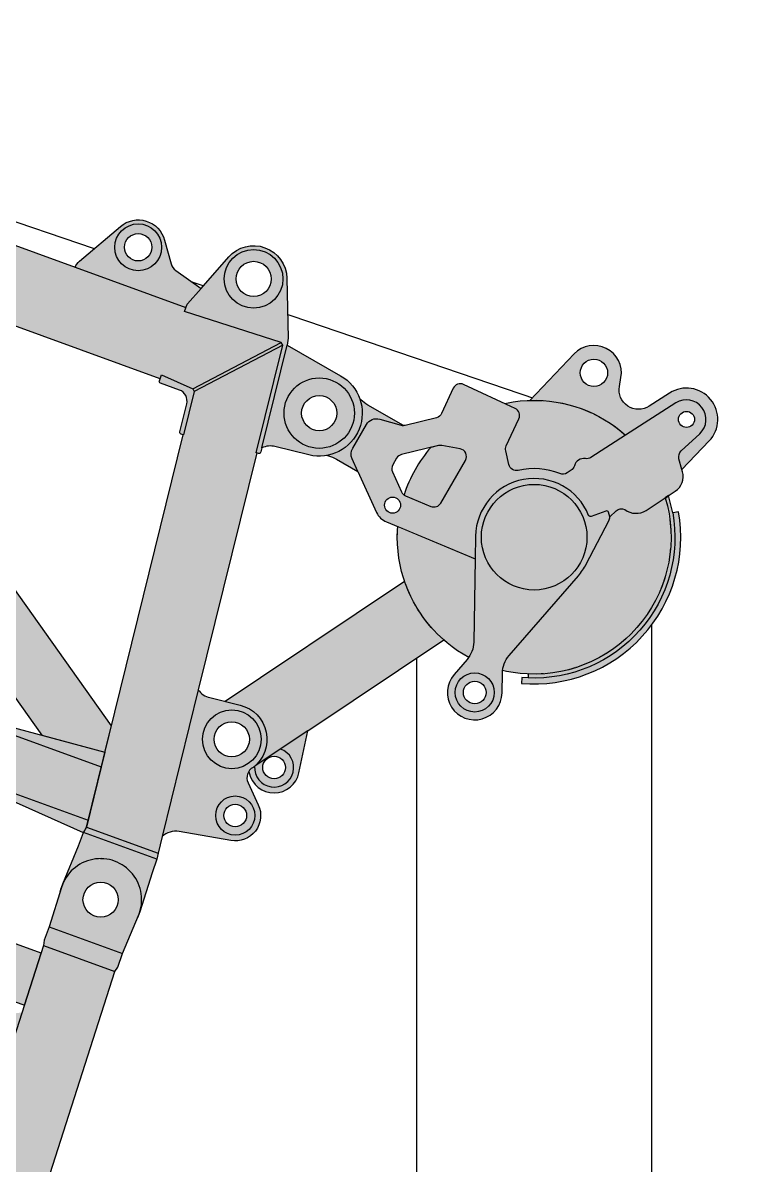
# Model space of a CAD drawing. Header units: millimetres. Extents: x -10000 to 17313, y -20500 to 26852.
# Drawn here: x 10048 to 11885, y 23703 to 26623 of the extents above; entities that cross this region are included whole.
import ezdxf
from ezdxf.enums import TextEntityAlignment as Align

# ---------------------------------------------------------------- set-up
doc = ezdxf.new("R2010")
doc.units = ezdxf.units.MM
doc.set_wipeout_variables(frame=1)
doc.layers.get('0').update_dxf_attribs({"color": 171})
doc.layers.add('Техника. Кран LR 1700', color=250, linetype='Continuous')
doc.layers.add('Техника. Кран LR 1700 Штриховка', color=7, linetype='Continuous', true_color=0xffd147)
doc.styles.add('arial', font='arial.ttf')

# ---------------------------------------------------------------- blocks, each defined once
blk = doc.blocks.new('LR 1700-1-20230825.180919')
at = {"color": 0, "linetype": 'ByBlock', "lineweight": -2, "transparency": 16777216}
blk.add_wipeout([(1092.5797691424507, -478.31247127974007), (1070.6337041480128, -409.66458834623404), (1035.0923471229362, -346.96711199504034), (987.4626984906643, -292.87849793294095), (929.7643181854628, -249.69217474898846), (864.4436936470375, -219.23929951687774), (794.2705055257229, -202.81111431938803), (722.2201895691911, -201.10419588068726), (651.347774221604, -214.19091979431596), (584.6583433874368, -241.51639170254248), (524.9796169096708, -281.92197554914014), (474.8420515181685, -333.6944212766241), (436.3715461261902, -394.6385088887805), (411.199300912021, -462.1701286744053), (400.39265227955815, -533.4258508679733), (404.4098163867729, -605.3843388490873), (423.0804601761422, -674.9944578008816), (455.61292372098677, -739.3046468512631), (500.62778765070874, -795.5880691475401), (556.2163623518118, -841.4582333361755), (620.0216189254246, -874.9701839443965), (689.3381303219701, -894.7029700579942), (761.2267850170201, -899.819895514582), (832.6394092171607, -890.1039959246357), (900.5480134499335, -865.9672382478254), (962.0731833119427, -828.4330528504663), (1014.6061704380361, -779.0929387078929), (1055.9195068734045, -720.038981748427), (1084.2614526533075, -653.775147650169), (1098.430271888443, -583.1111103930572), (1099.9999999995935, -550.0000000000074)], dxfattribs=at)
at = {"layer": 'Техника. Кран LR 1700 Штриховка', "true_color": 0xadadad, "transparency": 16777216}
h = blk.add_hatch(color=253, dxfattribs=at)
h.dxf.hatch_style = 1
edge = h.paths.add_edge_path()
edge.add_arc((750.0000000001019, -550.0000000000073), 349.9999999994917, 0, 360)
at = {"color": 0, "linetype": 'ByBlock', "lineweight": -2, "transparency": 16777216}
blk.add_circle((750.0000000001019, -550.0000000000073), 349.9999999994917, dxfattribs=at)
blk.add_wipeout([(-65.38843069552237, -71.40243881688377), (-65.38843069552237, -71.40243881688377), (-86.81676591793646, -93.6327795609094), (-95.56970713022983, -123.24270391295363), (-89.67217313977264, -153.55080007274307), (-70.45492902140492, -177.71811536622772), (-42.25430201779736, -190.291350296151), (-21.410421085842273, -190.67768948473542), (86.674123861776, -175.16747559145017), (424.0263516982959, -422.55910933821), (424.0263516982959, -422.55910933821), (443.3030785302461, -381.367267825393), (467.75825145108604, -343.0227177304645), (496.9789553459283, -308.1728903498214), (530.4718111515831, -277.40621008443867), (530.4718111515831, -277.4062100844386), (53.22272972676001, 72.57644962696929), (53.22272972676001, 72.57644962696929), (20.117581603197067, 87.72276164395089), (-16.27930357485144, 88.51544653390567), (-50.01248951422028, 74.8248013197906), (-75.56238741370711, 48.8909563035844), (-88.7483980683825, 14.957333994529563), (-87.41296194998532, -21.423680427452837), (-71.77458964500684, -54.2992475198954), (-59.39936858323196, -67.61445860063407)], dxfattribs=at)
blk.add_lwpolyline([(86.67412386177602, -175.1674755914501), (-53.22272972611972, -72.57644962697668), (-59.39936858327565, -67.61445860066306)], dxfattribs=at)
for centre, radius in [((0, 0), 45.00000000005242), ((-30.64338984248025, -126.3367826840185), 28.99999999993426)]:
    blk.add_circle(centre, radius, dxfattribs=at)
blk.add_arc((-30.64338984248025, -126.3367826840185), 49.99999999997337, 106.8762646164237, 0.6160599089273059, dxfattribs=at)
blk.add_wipeout([(395.8466646414528, -592.5193037188071), (395.8466646414528, -592.5193037188071), (407.6838158519688, -589.5585822357831), (419.8552580277692, -588.6983405012649), (431.99116805738936, -589.9647165250524), (443.7228024556463, -593.3192321124804), (696.3493682009213, -690.0771562658264), (696.3493682009213, -690.0771562658264), (704.6536466847579, -692.9814961488918), (713.1139090285718, -695.3940036343353), (721.7010533469787, -697.3063801004976), (730.3855413018537, -698.7120472926543), (730.3855413018539, -698.7120472926543), (854.7589346761308, -715.1163456124413), (854.7589346761308, -715.1163456124413), (857.3295696209088, -715.2880228520647), (859.9009450972023, -715.1278190636126), (862.4303914620155, -714.6383926836005), (864.8759348479146, -713.8278652987427), (884.6968728133726, -724.0544244407137), (884.6968728133726, -724.0544244407137), (889.512374355112, -727.5314009693564), (893.0943827531787, -732.2692946696633), (895.1269790079275, -737.8502420215389), (895.4308961539793, -743.78202550103), (895.4308961539793, -743.78202550103), (893.4841756361037, -758.0722282710091), (895.8489248743579, -772.2992299587158), (902.313762570573, -785.1913007599267), (912.3008068239651, -795.5960382896591), (912.3008068239653, -795.5960382896591), (984.1394999582045, -848.8802026235423), (984.1394999582045, -848.8802026235423), (996.5947480542147, -855.3867498609743), (1010.449615815988, -857.7343020733605), (1024.3530424811352, -855.6939371420383), (1036.949232054125, -849.4646217440676), (1041.7720806349755, -846.050236871837), (1134.30214748819, -886.4047679071517), (1134.30214748819, -886.4047679071517), (1167.9518040628336, -893.0577531324561), (1201.2946543887224, -885.0069188809673), (1228.2010238833561, -863.7323124071025), (1243.7245061181711, -833.1450094971539), (1245.0112990469527, -798.8681110966567), (1231.8248415529579, -767.2030050845392), (1214.5928039058056, -749.30876177772), (1165.3275476757337, -711.9850394256717), (1165.3275476757337, -711.9850394256717), (1148.9997268149825, -690.4545060848743), (1146.2591929490288, -663.5723358947737), (1157.9063591148404, -639.1898602143602), (1180.5394999191794, -624.4283380255433), (1186.8782635809914, -622.8837133061533), (1209.313752872149, -618.9462558198063), (1209.313752872149, -618.9462558198063), (1238.7818681879846, -606.321210087897), (1259.531151984106, -581.882944561305), (1267.2094987272158, -550.7573186030572), (1260.206396185876, -519.4728471388362), (1239.9907259667903, -494.59136250480867), (1225.2578829600463, -485.86328710563953), (1075.031781508995, -420.1757302772892), (1075.031781508995, -420.1757302772892), (1093.7366650856839, -484.08258897874475), (1099.999798713735, -550.375366985572), (1093.5944846026298, -616.6545583644908), (1074.752566848758, -680.5211489581777), (991.1332926264297, -616.8402832936771), (991.1332926264297, -616.8402832936771), (988.4253475326432, -614.3532216881226), (986.2184401998323, -611.4124731294779), (984.5871555002691, -608.1174234652458), (983.5866245031868, -604.5794325403475), (983.5866245031868, -604.5794325403475), (980.2968548823662, -596.038131803852), (974.1532893489148, -589.2533690986778), (965.9794252124045, -585.1345892420693), (956.8709055629226, -584.2338827280835), (956.8709055629226, -584.2338827280835), (953.1942402412171, -584.2099208228791), (949.5840898434321, -583.5133175167532), (946.1624633920153, -582.1676152882868), (943.0449985343005, -580.2182936314928), (933.2623474732102, -572.768244658342), (933.2623474732102, -572.768244658342), (929.8431640074871, -569.4512154092189), (927.3054271815495, -565.4196660278905), (925.7931123132389, -560.902321415079), (925.3920186909673, -556.1554674550351), (925.3920186909673, -556.1554674550351), (924.2543722800883, -529.1274404694724), (918.9764728623181, -502.59534179966533), (909.6837223925609, -477.1895694084287), (896.596914975271, -453.51375994578837), (896.596914975271, -453.51375994578825), (896.596914975271, -453.51375994578825), (893.6550135619739, -446.2534235024276), (893.7274881446441, -438.4200323701517), (896.8032198052199, -431.21537110479835), (902.4103354117252, -425.74476567471686), (902.4103354117252, -425.74476567471686), (932.3417957355052, -406.3070480649401), (932.3417957355052, -406.3070480649401), (935.2501689984099, -404.7433593839596), (938.3761923640616, -403.67952892528456), (941.6346523320148, -403.1445560618113), (944.9367252603918, -403.1530238292396), (1021.1967934749193, -409.66695708766895), (1021.1967934749193, -409.66695708766895), (1028.9522612907715, -408.80145552897886), (1035.7861661636712, -405.03394731014623), (1040.6581080261947, -398.9380014049559), (1042.8263778940166, -391.4416703176098), (1042.8263778940166, -391.44167031761003), (1055.1669568725122, -246.96776225639746), (1055.1669568725122, -246.96776225639746), (1054.3014553137964, -239.21229444051573), (1050.533947094952, -232.37838956758583), (1044.4380011897558, -227.50644770501845), (1036.941670102395, -225.3381778371329), (966.4497089849831, -219.31694102567394), (966.4497089849831, -219.31694102567394), (962.0690507692024, -218.44205010381006), (957.9918577218982, -216.6166467555986), (954.42153693239, -213.93179853108882), (951.5362081392598, -210.52144982689742), (951.5362081392598, -210.52144982689765), (905.6881453069439, -142.08818040045253), (905.6881453069439, -142.08818040045253), (905.1129682282432, -141.17756056089002), (904.5876470038654, -140.23729741937768), (904.113705140436, -139.2701178734003), (903.6925171370896, -138.27882688186196), (903.6925171370896, -138.27882688186196), (921.9445945278787, -34.573841706041776), (921.9445945278787, -34.573841706041776), (924.5203513289382, -23.602443974769585), (928.3142301634299, -12.990536763284581), (933.2780464591984, -2.872897757180681), (939.3487567256891, 6.621972865228827), (939.3487567256891, 6.621972865228827), (939.3487567256891, 6.621972865228827), (945.4194669921491, 16.11684348758604), (950.3832832879076, 26.23448249362741), (954.1771621224116, 36.84638970504329), (956.7529189235067, 47.817787436245), (956.7529189235067, 47.817787436245), (960.2196358882067, 67.51504291735955), (960.2196358882067, 67.51504291735932), (959.4918121355524, 105.90295602272977), (944.3528125378671, 141.18712090135023), (917.0343702820824, 168.16608145800956), (881.5636652227271, 182.86270292665358), (843.1696524921421, 183.11046580540278), (807.5122300140604, 168.87284584208123), (779.8478780856965, 142.24869829922), (764.2547692372177, 107.16285277086058), (763.2470810773377, 102.1822125638796), (759.7803641127103, 82.48495708279415), (759.7803641127103, 82.48495708279415), (758.4554430253619, 71.29341226585962), (758.3981849566414, 60.02385979955852), (759.6093171188998, 48.81942986480976), (762.0734573959418, 37.822425546714385), (762.0734573959418, 37.822425546714385), (762.0734573959418, 37.822425546714385), (764.53759767289, 26.82542122863697), (765.748729835097, 15.620991293921179), (765.6914717663691, 4.351438827658285), (764.3665506790568, -6.840105989241692), (764.3665506790568, -6.840105989241692), (753.4024302038525, -69.13624505430175), (671.577095706547, -149.61118746942498), (671.577095706547, -149.61118746942498), (665.8716589866352, -156.46098062851956), (661.6284774658648, -164.30107533898695), (659.0140759544151, -172.8237849564871), (658.1310573490266, -181.69463342942595), (646.3038107149188, -427.1081395007492), (445.3409362543681, -496.47306767544774), (445.3409362543681, -496.47306767544774), (433.50378504384827, -499.433789158487), (421.3323428680415, -500.2940308930191), (409.1964328384127, -499.0276548692434), (397.4647984401454, -495.67313928182534), (350.09627206646843, -477.530628146407), (350.09627206646843, -477.530628146407), (318.32808615934505, -473.22435781462525), (287.9717561624175, -483.5323561226178), (265.3944392772721, -506.29254861450283), (255.33166597851778, -536.7310471572664), (259.8940754469643, -568.4634599215391), (278.12471477339784, -594.834000108449), (306.19975721431666, -610.3115190291463), (338.2305393943843, -611.649649416291), (347.8984868676271, -609.0692357214646)], dxfattribs=at)
at = {"layer": 'Техника. Кран LR 1700 Штриховка', "transparency": 16777216}
h = blk.add_hatch(color=256, dxfattribs=at)
h.dxf.hatch_style = 1
edge = h.paths.add_edge_path()
edge.add_line((-59.39936858323199, -67.61445860063395), (-65.3884306955224, -71.40243881688366))
edge.add_arc((-30.64338984243649, -126.3367826840334), 64.99999999997583, 122.3126590347422, 278.1662378741067)
edge.add_line((-21.41042108584224, -190.6776894847353), (86.67412386177602, -175.1674755914501))
edge.add_line((86.67412386177602, -175.1674755914501), (424.0263516982959, -422.55910933821))
edge.add_arc((750.0000000018318, -550.0000000020251), 350.0000000021483, 128.8455655746858, 158.6467589501569, ccw=False)
edge.add_line((530.4718111515831, -277.4062100844385), (53.22272972676001, 72.5764496269694))
edge.add_arc((3.281312999092734e-10, 2.272360077881785e-11), 89.9999999999197, 53.74616226255299, 228.7006622660796)
edge = h.paths.add_edge_path(flags=16)
edge.add_arc((0, 0), 45.00000000005242, 0, 360)
edge = h.paths.add_edge_path(flags=16)
edge.add_arc((-30.64338984248025, -126.3367826840185), 28.99999999993426, 0, 360)
at = {"layer": 'Техника. Кран LR 1700 Штриховка', "true_color": 0xadadad, "transparency": 16777216}
h = blk.add_hatch(color=253, dxfattribs=at)
h.dxf.hatch_style = 1
edge = h.paths.add_edge_path()
edge.add_arc((757.0867565303852, -205.7719703398688), 19.99999999970944, 163.8534325502623, 177.2408714448534)
edge.add_line((737.1099419352395, -204.8092249843612), (733.7308695751708, -274.9244445953154))
edge.add_arc((753.7076841705581, -275.887189950956), 19.99999999995714, 177.2408714445061, 260.0181707128091)
edge.add_line((750.2409672060821, -295.5844454320249), (874.3595465498875, -317.4293153961844))
edge.add_arc((877.8262635146301, -297.7320599152163), 19.99999999990403, 260.0181707120065, 369.2621180965912)
edge.add_line((897.5655104609832, -294.5130336669463), (890.0125933944437, -248.1981285841975))
edge.add_line((890.0125933944437, -248.1981285841975), (886.8889961184104, -240.2852104364647))
edge.add_line((886.8889961184104, -240.2852104364647), (875.4894585858324, -223.2701486189245))
edge.add_arc((750.0000000000975, -550.0000000000052), 349.9999999994914, 68.9893601126723, 91.98517411443677)
at = {"color": 0, "linetype": 'ByBlock', "lineweight": -2, "transparency": 16777216}
for points in [[(-59.39936858323199, -67.61445860063395), (-65.3884306955224, -71.40243881688366, 0.8087267496718186), (-21.41042108584224, -190.6776894847353), (86.67412386177602, -175.1674755914501), (424.0263516982959, -422.55910933821, -0.1307701054907713), (530.4718111515831, -277.4062100844385), (53.22272972676001, 72.5764496269694, 0.9569113478928312), (-59.39936858323199, -67.61445860063395)], [(753.4024302038524, -69.13624505430198), (778.6667870936435, -44.28883467269043, -0.2424110344878344), (804.902836968904, -36.13191542434652), (873.8432311527285, -48.26542480059288, -0.3452912058285196), (898.5764760749662, -75.8122253144029), (902.3482480644525, -132.2889578097675, 0.07719298818804282), (903.6925171370895, -138.2788268818622)], [(750.2409672060821, -295.5844454320249), (874.3595465498875, -317.4293153961844, 0.5163813520071749), (897.5655104609832, -294.5130336669463), (890.0125933944437, -248.1981285841975), (886.8889961184104, -240.2852104364647), (832.5788127826236, -159.2212967347514, 0.2092260855781456), (819.2245525744584, -150.3432245385848), (800.275537558955, -147.0081978959133, 0.2424110344878278), (782.7848376421607, -152.4461440614614), (743.0627735784656, -191.5126610244552, 0.1885795235711576), (737.1099419352395, -204.8092249843612), (733.7308695751708, -274.9244445953154, 0.3777553224787694), (750.2409672060821, -295.5844454320249)], [(1041.772080634975, -846.0502368718371), (1065.310694385909, -829.3858350447626, -0.280090994897224), (1086.03729256412, -827.9354674983842), (1143.357138442538, -857.5094863920312, 0.9163311740188674), (1196.576321313936, -773.2969140552814), (1074.752566848758, -680.521148958178)]]:
    blk.add_lwpolyline(points, format="xyb", dxfattribs=at)
blk.add_lwpolyline([(737.8756875728541, -200.2100615400625, 0.05848025163040919), (737.1099419352395, -204.8092249843612), (733.7308695751708, -274.9244445953154, 0.3777553224787694), (750.2409672060821, -295.5844454320249), (874.3595465498875, -317.4293153961844, 0.5163813520071749), (897.5655104609832, -294.5130336669463), (890.0125933944437, -248.1981285841975), (886.8889961184104, -240.2852104364647), (875.4894585858324, -223.2701486189245, 0.100676255159261)], format="xyb", close=True, dxfattribs=at)
for centre, radius in [((860.0000000000728, 75.00000000000728), 45.00000000005242), ((703.1310573490264, -181.694633429368), 20.50000000000293), ((325.0593105596854, -542.8999677370375), 49.99999999990544), ((325.0593105596854, -542.8999677370375), 29.00000000003637), ((1197.21359550042, -549.99999999992), 34.99999999999606), ((1166.282907175402, -813.0751626319325), 20.50000000009051)]:
    blk.add_circle(centre, radius, dxfattribs=at)
blk.add_wipeout([(406.66189773104276, -658.2540878214859), (402.2667025363845, -643.1748562368521), (387.77781514180253, -647.057141913443), (387.77781514180253, -647.0571419134429), (414.1603431675787, -716.8434143097454), (453.83594000486676, -780.0257584860007), (505.2341823038163, -834.10331657233), (566.3206457259964, -876.9356126416798), (634.6774307017703, -906.827276158079), (707.5988667484246, -922.5951474441945), (782.1986072196335, -923.6151090268419), (855.5238755054011, -909.8467892011691), (924.6723406358301, -881.835160007071), (937.5000000002547, -874.7595264192132), (930.0000000002839, -861.7691453624502), (967.72026671777, -836.7017360612007), (959.3452810187009, -830.4898452985362), (959.3452810187009, -830.4898452985362), (897.4566691485203, -867.4216922707938), (829.3156999840159, -890.8944407532822), (757.8116405082166, -899.912815245478), (685.9763571698843, -894.0944247720195), (616.855760746497, -873.6859767645067), (553.3806557091689, -839.5528163409499), (498.24247024680443, -793.142234531216), (453.7791361604022, -736.422101228119), (421.8759574705297, -671.7974249079842), (416.1990672380417, -655.2470298266052)], dxfattribs=at)
at = {"layer": 'Техника. Кран LR 1700 Штриховка', "transparency": 16777216}
h = blk.add_hatch(color=256, dxfattribs=at)
h.dxf.hatch_style = 1
edge = h.paths.add_edge_path()
edge.add_line((347.8984868676271, -609.0692357214648), (395.8466646414527, -592.5193037188074))
edge.add_arc((418.6858409491502, -658.6885717032492), 70.00000000007837, 69.04277456993151, 109.04277456992699, ccw=False)
edge.add_line((443.7228024556462, -593.3192321124807), (696.3493682009212, -690.0771562658265))
edge.add_arc((750.0000000009203, -549.9999999982765), 150.000000001809, 249.0427745700222, 262.4863112683812)
edge.add_line((730.3855413018537, -698.7120472926545), (854.7589346761306, -715.1163456124414))
edge.add_arc((857.3741958339476, -695.2880726129875), 20.00000002661139, 262.4863112842935, 292.0296869909035)
edge.add_line((864.8759348479143, -713.8278652987428), (884.6968728133725, -724.0544244407138))
edge.add_arc((875.5265653200279, -741.8281539447673), 20.0000000001439, -5.606371830121702, 62.7086512365392, ccw=False)
edge.add_arc((941.7171314835155, -757.3651897938367), 48.23813774583959, 163.6451397402167, 232.423895482153)
edge.add_line((912.3008068239651, -795.5960382896592), (984.1394999582044, -848.8802026235426))
edge.add_arc((1010.947578012534, -812.737057339371), 44.99999999999719, 233.4349488228999, 305.2969749754968)
edge.add_line((1036.949232054125, -849.4646217440677), (1041.772080634975, -846.0502368718371))
edge.add_line((1041.772080634975, -846.0502368718371), (1134.30214748819, -886.4047679071518))
edge.add_arc((1166.282907175472, -813.0751626319309), 79.99999999997112, 246.4368557198392, 412.8521616781064)
edge.add_line((1214.592803905805, -749.3087617777201), (1165.327547675734, -711.9850394256719))
edge.add_arc((1195.521233132205, -672.1310388917792), 49.99999999999853, 99.95411189715009, 232.85216167810222, ccw=False)
edge.add_line((1186.878263580991, -622.8837133061534), (1209.313752872149, -618.9462558198065))
edge.add_arc((1197.213595500419, -549.9999999999213), 70.00000000001198, 279.9541118971733, 426.3822638075325)
edge.add_line((1225.257882960046, -485.8632871056398), (1075.031781508995, -420.1757302772894))
edge.add_arc((749.9999999989159, -550.0000000005247), 350.0000000011243, -21.895664200540182, 21.772767354056782, ccw=False)
edge.add_line((1074.752566848758, -680.521148958178), (991.1332926264295, -616.8402832936772))
edge.add_arc((1003.250658283004, -600.9289838625131), 20.00000000108219, 190.5167190465831, 232.70865123535032, ccw=False)
edge.add_arc((959.00658227971, -609.1424933870501), 24.99999999997208, 10.51671904579353, 94.90058342880549)
edge.add_arc((955.1623641900228, -564.3069942000585), 20.00000000078129, 232.7086512377605, 274.900583427083, ccw=False)
edge.add_line((943.0449985343002, -580.218293631493), (933.26234747321, -572.7682446583422))
edge.add_arc((945.3797131286185, -556.8569452276992), 19.99999999996137, 177.9900019573544, 232.7086512371024, ccw=False)
edge.add_arc((750.0000000003711, -549.9999999999781), 175.4999999998653, 357.9900019573791, 393.351862755499)
edge.add_arc((913.3031161120157, -442.5181770336227), 19.99999999999211, 122.99999999998079, 213.3518627555105, ccw=False)
edge.add_line((902.4103354117251, -425.7447656747172), (932.341795735505, -406.3070480649403))
edge.add_arc((943.2345764357962, -423.0804594240763), 20.00000000018565, 85.1177968134644, 122.99999999962259, ccw=False)
edge.add_line((944.9367252603915, -403.1530238292398), (1021.196793474919, -409.6669570876693))
edge.add_arc((1022.898942299625, -389.7395214933123), 19.99999999971726, 265.1177968130333, 355.117796814205)
edge.add_line((1042.826377894016, -391.4416703176103), (1055.166956872512, -246.9677622563977))
edge.add_arc((1035.239521277896, -245.265613431761), 19.99999999996962, 355.1177968132927, 445.117796813689)
edge.add_line((1036.941670102395, -225.3381778371331), (966.4497089849829, -219.3169410256742))
edge.add_arc((968.1518578097501, -199.389505430756), 20.0000000002817, 213.8207979262002, 265.1177968129936, ccw=False)
edge.add_line((951.5362081392595, -210.5214498268979), (905.6881453069436, -142.088180400453))
edge.add_arc((922.3037949746273, -130.9562360058821), 19.99999999707534, 201.4771133027991, 213.8207979269368, ccw=False)
edge.add_line((903.6925171370895, -138.2788268818622), (921.9445945278785, -34.573841706042))
edge.add_arc((1020.430871932463, -51.90742652868108), 99.99999999908174, 144.1762379491905, 170.0181707125872, ccw=False)
edge.add_arc((858.2666415182965, 65.15137225952407), 99.99999999980899, 324.1762379492187, 350.0181707122879)
edge.add_line((956.7529189235065, 47.81778743624454), (960.2196358882065, 67.5150429173591))
edge.add_arc((861.7333584827451, 84.84862774046594), 100.0000000000267, 350.0181707124103, 530.0181707122321)
edge.add_line((763.2470810773375, 102.1822125638791), (759.7803641127102, 82.4849570827937))
edge.add_arc((858.2666415178828, 65.15137225957784), 99.99999999976114, 170.0181707123202, 195.8601034756613)
edge.add_arc((665.8802732710537, 10.49347883400344), 100.0000000025538, -9.981829287415508, 15.860103475115295, ccw=False)
edge.add_line((764.3665506790567, -6.840105989242147), (753.4024302038524, -69.13624505430198))
edge.add_line((753.4024302038524, -69.13624505430198), (671.577095706547, -149.6111874694252))
edge.add_arc((703.1310573487801, -181.6946334292706), 44.99999999975377, 134.5232911297146, 180.0000000001981)
edge.add_line((658.1310573490264, -181.6946334294262), (646.3038107149187, -427.1081395007495))
edge.add_line((646.3038107149187, -427.1081395007495), (445.340936254368, -496.473067675448))
edge.add_arc((422.5017599465857, -430.3037996910061), 70.00000000010603, 249.0427745699889, 289.0427745699925, ccw=False)
edge.add_line((397.4647984401454, -495.6731392818256), (350.0962720664684, -477.5306281464073))
edge.add_arc((325.0593105599837, -542.8999677370916), 69.99999999999581, 69.0427745699154, 289.0427745699033)
edge = h.paths.add_edge_path(flags=16)
edge.add_arc((325.0593105596854, -542.8999677370375), 29.00000000003637, 0, 360)
edge = h.paths.add_edge_path(flags=16)
edge.add_arc((1166.282907175402, -813.0751626319325), 20.50000000009051, 0, 360)
edge = h.paths.add_edge_path(flags=16)
edge.add_arc((1197.21359550042, -549.99999999992), 34.99999999999606, 0, 360)
edge = h.paths.add_edge_path(flags=16)
edge.add_arc((860.0000000000728, 75.00000000000728), 45.00000000005242, 0, 360)
edge = h.paths.add_edge_path(flags=16)
edge.add_arc((703.1310573490264, -181.694633429368), 20.50000000000293, 0, 360)
edge = h.paths.add_edge_path(flags=16)
edge.add_line((750.2409672060821, -295.5844454320249), (874.3595465498875, -317.4293153961844))
edge.add_arc((877.8262635146301, -297.7320599152163), 19.99999999990403, 260.0181707120065, 369.2621180965912)
edge.add_line((897.5655104609832, -294.5130336669463), (890.0125933944437, -248.1981285841975))
edge.add_line((890.0125933944437, -248.1981285841975), (886.8889961184104, -240.2852104364647))
edge.add_line((886.8889961184104, -240.2852104364647), (832.5788127826236, -159.2212967347514))
edge.add_arc((815.7578356099502, -170.0404800195071), 19.9999999998184, 32.74895720825217, 80.01817071264551)
edge.add_line((819.2245525744584, -150.3432245385848), (800.275537558955, -147.0081978959133))
edge.add_arc((796.8088205943197, -166.705453376868), 19.99999999987225, 80.01817071230296, 134.5232911299888)
edge.add_line((782.7848376421607, -152.4461440614614), (743.0627735784656, -191.5126610244552))
edge.add_arc((757.0867565303852, -205.7719703398689), 19.99999999970943, 134.5232911294855, 177.240871444853)
edge.add_line((737.1099419352395, -204.8092249843612), (733.7308695751708, -274.9244445953154))
edge.add_arc((753.7076841705581, -275.887189950956), 19.99999999995714, 177.2408714445061, 260.0181707128091)
h = blk.add_hatch(color=256, dxfattribs=at)
h.dxf.hatch_style = 1
edge = h.paths.add_edge_path()
edge.add_line((416.1990672380416, -655.2470298266053), (406.6618977310427, -658.2540878214859))
edge.add_line((406.6618977310427, -658.2540878214859), (402.2667025363844, -643.1748562368521))
edge.add_line((402.2667025363844, -643.1748562368521), (387.7778151418024, -647.057141913443))
edge.add_arc((750.0000000002981, -549.9999999998836), 375.0000000001214, 195.0000000000131, 299.9999999999816)
edge.add_line((937.5000000002547, -874.7595264192132), (930.0000000002838, -861.7691453624502))
edge.add_line((930.0000000002838, -861.7691453624502), (967.7202667177698, -836.7017360612008))
edge.add_line((967.7202667177698, -836.7017360612008), (959.3452810187009, -830.4898452985362))
edge.add_arc((750.0000000000921, -550.0000000006272), 350.0000000000075, 197.4999999999108, 306.73604109998945, ccw=False)
at = {"color": 0, "linetype": 'ByBlock', "lineweight": -2, "transparency": 16777216}
for points in [[(347.8984868676271, -609.0692357214648), (395.8466646414527, -592.5193037188074, -0.1763269807084445), (443.7228024556462, -593.3192321124807), (696.3493682009212, -690.0771562658265, 0.05872586510424113), (730.3855413018537, -698.7120472926545), (854.7589346761306, -715.1163456124414, 0.1296260940766816), (864.8759348479143, -713.8278652987428), (884.6968728133725, -724.0544244407138, -0.3072343424055633), (895.4308961539791, -743.7820255010301, 0.3094501345540889), (912.3008068239651, -795.5960382896592), (984.1394999582044, -848.8802026235426, 0.3242542444261646), (1036.949232054125, -849.4646217440677), (1041.772080634975, -846.0502368718371), (1134.30214748819, -886.4047679071518, 0.887960981767941), (1214.592803905805, -749.3087617777201), (1165.327547675734, -711.9850394256719, -0.6549928579642427), (1186.878263580991, -622.8837133061534), (1209.313752872149, -618.9462558198065, 0.7428561451936719), (1225.257882960046, -485.8632871056398), (1075.031781508995, -420.1757302772894, -0.1928793267196545), (1074.752566848758, -680.521148958178), (991.1332926264295, -616.8402832936772, -0.1862054090603788), (983.5866245031866, -604.5794325403476, 0.3857870003094636), (956.8709055629224, -584.2338827280837, -0.1862054090628857), (943.0449985343002, -580.218293631493), (933.26234747321, -572.7682446583422, -0.2433977023585039), (925.3920186909672, -556.1554674550353, 0.1555314349866929), (896.5969149752709, -453.5137599457885, -0.4160134135553848), (902.4103354117251, -425.7447656747172), (932.341795735505, -406.3070480649403, -0.1668142754954934), (944.9367252603915, -403.1530238292398), (1021.196793474919, -409.6669570876693, 0.4142135623790857), (1042.826377894016, -391.4416703176103), (1055.166956872512, -246.9677622563977, 0.4142135623751213), (1036.941670102395, -225.3381778371331), (966.4497089849829, -219.3169410256742, -0.2276395524930998), (951.5362081392595, -210.5214498268979), (905.6881453069436, -142.088180400453, -0.05391162445284763), (903.6925171370895, -138.2788268818622), (921.9445945278785, -34.573841706042, -0.1132370114599204), (939.3487567256889, 6.621972865228599, 0.1132370114584735), (956.7529189235065, 47.81778743624454), (960.2196358882065, 67.5150429173591, 0.9999999999984447), (763.2470810773375, 102.1822125638791), (759.7803641127102, 82.4849570827937, 0.1132370114596748), (762.0734573959417, 37.82242554671393, -0.1132370114560939), (764.3665506790567, -6.840105989242147), (753.4024302038524, -69.13624505430198), (671.577095706547, -149.6111874694252, 0.201075599294626), (658.1310573490264, -181.6946334294262), (646.3038107149187, -427.1081395007495), (445.340936254368, -496.473067675448, -0.1763269807084812), (397.4647984401454, -495.6731392818256), (350.0962720664684, -477.5306281464073, 1.428148006741955), (347.8984868676271, -609.0692357214648)], [(864.8759348479143, -713.8278652987428), (870.2348062308956, -710.6048836745613), (874.9777727775945, -706.6224982592466, 0.4142135621767465), (875.5918229373565, -699.5781429018607), (849.6178597618928, -668.643508109788, -0.4047950180244586), (850.1100605036554, -661.7048601719653, 0.8183158914312235), (701.0589079125493, -408.2087114622555), (646.2150156021307, -427.1387882792551)], [(930.0000000002838, -861.7691453624502, -0.4796563285036683), (406.6618977304461, -658.2540878194486)]]:
    blk.add_lwpolyline(points, format="xyb", dxfattribs=at)
blk.add_lwpolyline([(416.1990672380416, -655.2470298266053), (406.6618977310427, -658.2540878214859), (402.2667025363844, -643.1748562368521), (387.7778151418024, -647.057141913443, 0.4931454260311334), (937.5000000002547, -874.7595264192132), (930.0000000002838, -861.7691453624502), (967.7202667177698, -836.7017360612008), (959.3452810187009, -830.4898452985362, -0.5163376563170304)], format="xyb", close=True, dxfattribs=at)
blk.add_circle((750.0000000001019, -550.0000000000073), 135.0000000000371, dxfattribs=at)
blk = doc.blocks.new('LR 1700-1-20230825.17540601')
at = {"color": 0, "linetype": 'ByBlock', "lineweight": -2, "transparency": 16777216}
blk.add_wipeout([(109.9999999997815, 2049.9999999999545), (146.79745064608846, 2049.9999999999545), (162.15321248268424, 2049.176623438716), (285.69775591036137, 2021.7333686385298), (1086.7656171762792, 2227.943125460266), (1086.7656171762792, 2227.943125460266), (1116.4274966170472, 2265.9716144817685), (1156.2198593371138, 2293.221585828027), (1202.3994896676984, 2307.1296702305526), (1250.6223300053866, 2306.3875523268102), (1252.108036541089, 2306.126175713178), (1446.2773495506844, 2463.472874944191), (1446.2773495506844, 2463.472874944191), (1465.9730863624957, 2470.154158611258), (1485.280458114758, 2462.4219534911194), (1494.919878566411, 2443.992542937436), (1490.2584109022991, 2423.723543968163), (1488.4728750672948, 2421.2773494275807), (1339.6164366782832, 2237.5852064065093), (1339.6164366782832, 2237.5852064065093), (1352.7939663961215, 2199.3056059959663), (1354.0293285439052, 2158.8402012973947), (1343.211426946265, 2119.8280480361464), (1321.313115996687, 2085.777510968268), (1321.313115996687, 2085.777510968268), (1374.7844277422992, 1952.0992316041065), (1378.8852585372806, 1953.7395601157752), (1400.2615446064956, 1899.7265954050945), (1452.7165594187973, 1920.7086013299686), (1452.7165594187973, 1920.7086013299686), (1482.1103605413145, 1924.5771999870553), (1509.768124475508, 1913.8996677740322), (1528.9370422102586, 1891.2829882459034), (1534.9369074671188, 1862.2491594095404), (1533.758675731886, 1852.8584173509425), (1501.4380921475822, 1696.4443184272582), (1501.4380921475822, 1426.0540558617117), (1496.8499999999767, 1426.2265733364088), (1496.8499999999767, 1752.6971270191839), (1179.7412308914863, 1823.1372817080755), (1180.3591793525848, 1826.2636264762675), (1187.5699391969756, 1824.6618825689636), (1187.5699391969756, 1824.6618825689636), (1207.1448457950444, 1827.0401770481199), (1222.8048590419212, 1839.023383549735), (1230.2172333084404, 1857.2960396425349), (1227.3311445181023, 1876.8025448253447), (1227.3311445181025, 1876.8025448253447), (1221.6350383696845, 1891.195296652642), (1227.0339387928034, 1893.3548518106309), (1179.4563314716797, 2012.298870113684), (1179.4563314716797, 2012.298870113684), (1152.1031297615089, 2018.1351500785536), (1126.1384926218698, 2028.53214126988), (1102.3168106274006, 2043.1877638967085), (1081.3302117778876, 2061.6762055929485), (1081.3302117778876, 2061.6762055929485), (628.0669736357085, 1945.6820480613876), (1496.8499999999767, 1752.6971270191839), (1496.8499999999767, 614.0389212553755), (1496.8499999999767, 614.0389212553755), (1501.6003242544566, 613.5664535673677), (1506.260533333043, 612.5314378270177), (1510.7642518596583, 610.948615767551), (1515.0473333537666, 608.8405315297327), (1634.6044778623982, 540.8484190164577), (1634.6044778623982, 540.8484190164577), (1658.1023665112416, 519.039915421607), (1669.4134426765395, 489.0428963033205), (1666.165239064952, 457.14915438899334), (1649.039057501167, 430.0483148255353), (1640.493643663096, 422.90127114350435), (1588.7667260318995, 386.217243025128), (1588.7667260318995, 386.217243025128), (1584.8344604881368, 382.88582647931025), (1581.5304134478306, 378.9305361405536), (1578.952094859546, 374.46810162946895), (1577.1755967733843, 369.6302195455114), (1556.3502651771996, 293.1701334160075), (1655.995518439595, 254.14719087713956), (1655.995518439595, 254.14719087713956), (1685.5250706585527, 234.68011236629127), (1704.5751018767003, 204.87981185459785), (1709.8472235081954, 169.90601690034055), (1700.428602098154, 135.81421186256011), (1677.9500104782599, 108.50717030208216), (1655.9955186321968, 95.85280903492549), (1513.0766962104826, 39.88312806724343), (1494.9281947480852, 36.15986593624757), (1468.4205615860483, -118.57368649316959), (1468.4205615860483, -118.57368649316959), (1454.462050458472, -156.36418221765007), (1427.8334335002096, -186.59460330123193), (1392.1063820157517, -205.21017184553148), (1352.072931760511, -209.71399918033558), (1313.102731699755, -199.5019911885047), (1280.4228180519053, -175.94387488075017), (1258.4165168452066, -142.19947820218113), (1250.6332390117968, -111.78607627071551), (1241.0571471986768, -22.926465030347117), (1241.0571471986768, -22.926465030347117), (1239.4248877823247, -14.560698115374635), (1236.395420049784, -6.59372553255389), (1232.0567807294685, 0.7429314531677846), (1226.5350512473087, 7.236068630508271), (1215.7438897155807, 6.073142615464349), (1215.7438897155807, 6.073142615464349), (1213.8007074833888, 6.2465386563585525), (1212.071796983217, 7.1503593558873035), (1210.820369166106, 8.647006205704201), (1210.2369425729921, 10.508628290057004), (1209.701211839034, 15.479844698374563), (589.8344582150967, -51.32104337393139), (589.8344582150967, -51.32104337393139), (585.2849697317525, -59.14189394675941), (582.2194012886764, -67.65458090584525), (580.7381362110219, -76.58035274430858), (580.8896791453807, -85.62693131753849), (589.4818953538778, -165.35684691099095), (589.4818953538778, -165.35684691099095), (585.9812588409643, -201.5936671909776), (568.4119484036664, -233.47910165183248), (539.648740510142, -255.79589962272257), (504.39801185605904, -264.89247751530274), (468.4276590006949, -259.28040878263346), (451.3366456491856, -250.7091669612155), (451.3366456491856, -250.7091669612155), (441.51697353334555, -245.02914203778164), (430.30430919193964, -243.3072820085108), (419.23279693280165, -245.77917599676948), (409.8172682887671, -252.10661338854243), (409.81726828876685, -252.10661338854243), (365.9619407771023, -295.9619409001916), (365.9619407771023, -295.9619409001916), (339.5680767244328, -311.98459799471493), (308.75872085283095, -314.02057215379955), (280.48593394542945, -301.61045045866194), (261.1294057921725, -277.5545485247985), (255.98749605417834, -261.2871316714318), (232.7129346300785, -129.29053460751538), (232.7129346300785, -129.29053460751538), (229.29121635022238, -118.03174757277839), (223.40118387691496, -107.8446989843178), (215.3508560800933, -99.26211989385865), (205.56122433490236, -92.73283572376613), (205.56122433490214, -92.73283572376613), (162.15321248268424, -97.41076646327065), (146.79745064608846, -100.00000012308237), (109.99999999986903, -100.00000012308237), (4.875693577268748, -104.88673718804966), (4.875693577268748, -104.88673718804966), (-34.079706555809025, -99.31552545201157), (-68.24830165389085, -79.79454420722504), (-92.83080153070091, -49.06569295074951), (-104.37437032704474, -11.445118537537837), (-101.25760873517038, 27.78302693118667), (-83.9182942896216, 63.10879336723565), (-54.79189152783056, 89.57035533726912), (-17.96946882808379, 103.45094560775487), (4.875693577276252, 104.886736941849), (110.00000000011619, 99.99999987688125), (146.80294035299426, 99.99999987688125), (162.15321248268424, 97.41076621708407), (1188.9470032045356, 208.06476836572756), (1188.41127247049, 213.03598477449623), (1188.41127247049, 213.03598477449623), (1188.58466851141, 214.97916700666838), (1189.4884892109449, 216.70807750681752), (1190.985136060749, 217.95950532391544), (1192.8467581450823, 218.5429319170339), (1266.3643844038888, 226.4656712708652), (1266.3643844038888, 226.4656712708652), (1276.822463235006, 229.5897161921921), (1285.4707474350105, 236.2484135050513), (1291.1644821748382, 245.56036572898392), (1293.149999999987, 256.29296972216025), (1293.149999999987, 307.555361918317), (1293.149999999987, 307.555361918317), (1293.5306023374324, 309.4687790801413), (1294.6144660940563, 311.0908958242471), (1296.2365828381626, 312.1747595808715), (1298.149999999987, 312.5553619183165), (1303.149999999987, 312.5553619183165), (1303.149999999987, 1597.3028727343099), (319.8499999999766, 1815.725732185119), (319.8499999999766, 439.4669431938287), (330.4999999999998, 439.4669431938287), (357.91970186140657, 118.5078411430195), (162.15321248268424, 97.41076621708407), (146.80294035299426, 99.99999987688125), (146.00321321460046, 99.99999987688125), (169.49999999999955, 439.4669431938287), (180.1499999999869, 439.4669431938287), (180.1499999999869, 1846.7576384856125), (162.15321248268424, 1850.7553093800068), (146.80294035299426, 1850.0000000000273), (4.875693577276252, 1845.1132629351032), (4.875693577276252, 1845.1132629351032), (-34.07970655579766, 1850.6844746711442), (-68.24830165387448, 1870.205455915932), (-92.83080153067749, 1900.9343071724086), (-104.37437032701382, 1938.5548815856196), (-101.2576087351315, 1977.7830270543393), (-83.91829428957544, 2013.1087934903815), (-54.791891527779626, 2039.5703554604042), (-17.969468828031722, 2053.450945730877), (4.875693577276252, 2054.886737064966)], dxfattribs=at)
for points in [[(1496.849999999977, 614.038921255371), (1496.849999999977, 312.5553619183192)], [(180.1499999999869, 439.4669431938237), (180.1499999999869, 99.35021752913599)], [(319.8499999999767, 439.4669431938237), (319.8499999999767, 114.4052015384368)], [(146.7974506460887, -100.0000001230801), (146.8029403529945, 99.99999987687625)], [(162.1532124826845, 97.41076621708635), (162.1532124826845, -97.41076646327565)], [(1226.535051247309, 7.236068630518275), (1494.928194748085, 36.15986593624984)], [(589.834458215104, -51.32104337392957), (205.5612243349024, -92.73283572377113)]]:
    blk.add_lwpolyline(points, dxfattribs=at)
for centre, radius in [((1600, 479.9999998761778), 60), ((1600, 480), 35), ((1625.000000000196, 174.9999999183492), 75), ((1625.000000000196, 175), 45), ((0, 0), 45), ((1360, -100), 90.0000001230801), ((1360, -100), 45), ((500, -175.0000001230801), 75), ((500, -175), 45), ((320, -250.0000001230801), 50), ((320, -250), 29)]:
    blk.add_circle(centre, radius, dxfattribs=at)
blk.add_wipeout([(1303.1499999999937, 1394.814442424235), (1303.1499999999864, 1597.3028727343121), (1256.8449451855847, 1607.5887290137618), (343.68973845549044, 285.07552667307846), (357.9197018614068, 118.50784114302314), (427.0424374465073, 125.95695838649499)], dxfattribs=at)
at = {"layer": 'Техника. Кран LR 1700 Штриховка', "transparency": 16777216}
h = blk.add_hatch(color=256, dxfattribs=at)
h.dxf.hatch_style = 1
edge = h.paths.add_edge_path()
edge.add_line((4.875693577276252, 2054.886737064968), (109.9999999997817, 2049.999999999956))
edge.add_line((109.9999999997817, 2049.999999999956), (146.7974506460887, 2049.999999999956))
edge.add_line((146.7974506460887, 2049.999999999956), (162.1532124826845, 2049.176623438718))
edge.add_line((162.1532124826845, 2049.176623438718), (285.6977559103616, 2021.733368638539))
edge.add_line((285.6977559103616, 2021.733368638539), (1086.765617176279, 2227.943125460268))
edge.add_arc((1224.119892901223, 2151.390269758526), 157.2467385226655, 79.74737046978908, 150.8673835512438, ccw=False)
edge.add_line((1252.108036541089, 2306.126175713187), (1446.277349550684, 2463.4728749442))
edge.add_arc((1465.165042944878, 2440.165042821784), 29.99999999999709, -39.01986371516722, 129.0198637151672, ccw=False)
edge.add_line((1488.472875067295, 2421.27734942759), (1339.616436678283, 2237.585206406511))
edge.add_arc((1220.000000001527, 2174.999999876567), 134.9999999986667, -41.36910733207901, 27.6192739552273, ccw=False)
edge.add_line((1321.313115996687, 2085.77751096827), (1374.784427742299, 1952.099231604108))
edge.add_line((1374.784427742299, 1952.099231604108), (1378.885258537281, 1953.739560115777))
edge.add_line((1378.885258537281, 1953.739560115777), (1400.261544606496, 1899.726595405096))
edge.add_line((1400.261544606496, 1899.726595405096), (1452.716559418797, 1920.70860132997))
edge.add_arc((1475.000000000008, 1864.999999876861), 59.99999999998058, -11.674982404441494, 111.80140948632251, ccw=False)
edge.add_line((1533.758675731886, 1852.858417350944), (1501.438092147582, 1696.444318427253))
edge.add_line((1501.438092147582, 1696.444318427253), (1501.438092147582, 1426.054055861707))
edge.add_line((1501.438092147582, 1426.054055861707), (1496.849999999977, 1426.226573336418))
edge.add_line((1496.849999999977, 1426.226573336418), (1496.849999999977, 1752.697127019186))
edge.add_line((1496.849999999977, 1752.697127019186), (1179.741230891486, 1823.137281708085))
edge.add_line((1179.741230891486, 1823.137281708085), (1180.359179352585, 1826.26362647627))
edge.add_line((1180.359179352585, 1826.26362647627), (1187.569939196976, 1824.661882568966))
edge.add_arc((1192.995092500715, 1861.755589024835), 37.48833614610367, 261.6791797871966, 383.6642894985193)
edge.add_line((1227.331144518103, 1876.802544825347), (1221.635038369684, 1891.195296652644))
edge.add_line((1221.635038369684, 1891.195296652644), (1227.033938792803, 1893.354851810625))
edge.add_line((1227.033938792803, 1893.354851810625), (1179.45633147168, 2012.298870113693))
edge.add_arc((1199.894786273267, 2175.105844139061), 164.0848598316532, 223.7320281709404, 262.8446372280291, ccw=False)
edge.add_line((1081.330211777888, 2061.676205592943), (628.0669736357086, 1945.682048061382))
edge.add_line((628.0669736357086, 1945.682048061382), (1496.849999999977, 1752.697127019186))
edge.add_line((1496.849999999977, 1752.697127019186), (1496.849999999977, 614.038921255371))
edge.add_arc((1495.273346003874, 574.0700063065665), 40.00000000010238, 60.373123113223585, 87.74102430666181, ccw=False)
edge.add_line((1515.047333353767, 608.8405315297277), (1634.604477862398, 540.84841901646))
edge.add_arc((1600.000000000007, 479.9999998761767), 70.00000000000212, -54.656251384241386, 60.3731231130663, ccw=False)
edge.add_line((1640.493643663096, 422.9012711435062), (1588.766726031899, 386.217243025123))
edge.add_arc((1606.121144745051, 361.7463592821825), 30.00000000053145, 125.3437486159742, 164.7640072735978)
edge.add_line((1577.175596773384, 369.630219545521), (1556.3502651772, 293.1701334160025))
edge.add_line((1556.3502651772, 293.1701334160025), (1655.995518439595, 254.1471908771346))
edge.add_arc((1625.000000000241, 174.9999999183181), 84.9999999999744, -68.61376083597548, 68.61376097540278, ccw=False)
edge.add_line((1655.995518632197, 95.85280903492821), (1513.076696210483, 39.88312806724571))
edge.add_line((1513.076696210483, 39.88312806724571), (1494.928194748085, 36.15986593624984))
edge.add_line((1494.928194748085, 36.15986593624984), (1468.420561586048, -118.5736864931678))
edge.add_arc((1360, -100.0000001230801), 110.0000000000387, 186.1508294025119, 350.2789391465532, ccw=False)
edge.add_line((1250.633239011797, -111.7860762707132), (1241.057147198677, -22.92646503033757))
edge.add_arc((1191.344983113095, -28.28377237017771), 50.00000000005345, 6.15082940251544, 45.26721087173402)
edge.add_line((1226.535051247309, 7.236068630518275), (1215.743889715581, 6.073142615467077))
edge.add_arc((1215.208158981563, 11.04435902403315), 5.000000000016779, 186.1508294023844, 276.1508294028902, ccw=False)
edge.add_line((1210.236942572992, 10.50862829005928), (1209.701211839034, 15.47984469837684))
edge.add_line((1209.701211839034, 15.47984469837684), (589.8344582150967, -51.32104337392957))
edge.add_arc((630.6018432312015, -80.2696239777697), 50.00000000028361, 144.6217562260307, 186.1508294024106)
edge.add_line((580.8896791453808, -85.6269313175435), (589.4818953538779, -165.3568469109887))
edge.add_arc((499.9999999999957, -175.00000012309), 89.9999999999733, -122.73157176889941, 6.150829402773013, ccw=False)
edge.add_arc((431.3359532892202, -273.9583465067227), 30.6684209638733, 49.29540647308774, 134.5600255364726)
edge.add_line((409.8172682887671, -252.1066133885324), (365.9619407771024, -295.9619409001898))
edge.add_arc((319.9999999999469, -250.0000001231449), 64.9999999999641, 189.9999999999471, 315.00000000006895, ccw=False)
edge.add_line((255.9874960541783, -261.28713167143), (232.712934630079, -129.2905346075131))
edge.add_arc((182.0913459111913, -138.5258629260904), 51.45713297081495, 10.33924874924269, 62.86391704833579)
edge.add_line((205.5612243349024, -92.73283572377113), (162.1532124826845, -97.41076646327565))
edge.add_line((162.1532124826845, -97.41076646327565), (146.7974506460887, -100.0000001230801))
edge.add_line((146.7974506460887, -100.0000001230801), (109.999999999869, -100.0000001230801))
edge.add_line((109.999999999869, -100.0000001230801), (4.875693577268976, -104.8867371880478))
edge.add_arc((3.812527360480544e-07, -1.23094481804158e-07), 104.9999999822588, 87.33850349942298, 272.66149650057304, ccw=False)
edge.add_line((4.875693577276252, 104.8867369418585), (110.0000000001164, 99.99999987687625))
edge.add_line((110.0000000001164, 99.99999987687625), (146.8029403529945, 99.99999987687625))
edge.add_line((146.8029403529945, 99.99999987687625), (162.1532124826845, 97.41076621708635))
edge.add_line((162.1532124826845, 97.41076621708635), (1188.947003204536, 208.0647683657298))
edge.add_line((1188.947003204536, 208.0647683657298), (1188.41127247049, 213.0359847744985))
edge.add_arc((1193.382488879104, 213.571715508432), 5.000000000055008, 96.150829402885, 186.1508294018724, ccw=False)
edge.add_line((1192.846758145082, 218.5429319170362), (1266.364384403889, 226.4656712708675))
edge.add_arc((1263.149999999975, 256.292969722195), 30.00000000001152, 276.1508294025378, 359.9999999999518)
edge.add_line((1293.149999999987, 256.2929697221698), (1293.149999999987, 307.5553619183192))
edge.add_arc((1298.149999999994, 307.555361918312), 5.000000000007276, 90.00000000008328, 179.9999999999166, ccw=False)
edge.add_line((1298.149999999987, 312.5553619183192), (1303.149999999987, 312.5553619183192))
edge.add_line((1303.149999999987, 312.5553619183192), (1303.149999999987, 1597.302872734304))
edge.add_line((1303.149999999987, 1597.302872734304), (319.8499999999767, 1815.725732185121))
edge.add_line((319.8499999999767, 1815.725732185121), (319.8499999999767, 439.4669431938237))
edge.add_line((319.8499999999767, 439.4669431938237), (330.5, 439.4669431938237))
edge.add_line((330.5, 439.4669431938237), (357.9197018614068, 118.507841143015))
edge.add_line((357.9197018614068, 118.507841143015), (162.1532124826845, 97.41076621708635))
edge.add_line((162.1532124826845, 97.41076621708635), (146.8029403529945, 99.99999987687625))
edge.add_line((146.8029403529945, 99.99999987687625), (146.0032132146007, 99.99999987687625))
edge.add_line((146.0032132146007, 99.99999987687625), (169.5, 439.4669431938237))
edge.add_line((169.5, 439.4669431938237), (180.1499999999869, 439.4669431938237))
edge.add_line((180.1499999999869, 439.4669431938237), (180.1499999999869, 1846.757638485622))
edge.add_line((180.1499999999869, 1846.757638485622), (162.1532124826845, 1850.755309380009))
edge.add_line((162.1532124826845, 1850.755309380009), (146.8029403529945, 1850.000000000029))
edge.add_line((146.8029403529945, 1850.000000000029), (4.875693577276252, 1845.113262935105))
edge.add_arc((3.812674735925725e-07, 1950.000000000036), 104.9999999822364, 87.33850349943049, 272.66149650056946, ccw=False)
edge = h.paths.add_edge_path(flags=16)
edge.add_arc((0, 1950), 45, 0, 360)
edge = h.paths.add_edge_path(flags=16)
edge.add_arc((1475, 1865), 25, 0, 360)
edge = h.paths.add_edge_path(flags=16)
edge.add_arc((1600, 480), 35, 0, 360)
edge = h.paths.add_edge_path(flags=16)
edge.add_arc((1625.000000000196, 175), 45, 0, 360)
edge = h.paths.add_edge_path(flags=16)
edge.add_arc((1360, -100), 45, 0, 360)
edge = h.paths.add_edge_path(flags=16)
edge.add_arc((500, -175), 45, 0, 360)
edge = h.paths.add_edge_path(flags=16)
edge.add_arc((320, -250), 29, 0, 360)
edge = h.paths.add_edge_path(flags=16)
edge.add_arc((0, 0), 45, 0, 360)
h = blk.add_hatch(color=256, dxfattribs=at)
h.dxf.hatch_style = 1
h.paths.add_polyline_path([(427.0424374465074, 125.9569583864941), (1303.149999999994, 1394.814442424235), (1303.149999999987, 1597.302872734304), (1256.844945185585, 1607.588729013762), (343.6897384554904, 285.0755266730703), (357.9197018614068, 118.507841143015)])
at = {"color": 0, "linetype": 'ByBlock', "lineweight": -2, "transparency": 16777216}
blk.add_lwpolyline([(1496.849999999977, 1752.697127019186), (1496.849999999977, 614.038921255371, -0.1199858697137808), (1515.047333353767, 608.8405315297277), (1634.604477862398, 540.84841901646, -0.5487855458409362), (1640.493643663096, 422.9012711435062), (1588.766726031899, 386.217243025123, 0.1737198909233946), (1577.175596773384, 369.630219545521), (1556.3502651772, 293.1701334160025), (1655.995518439595, 254.1471908771346, -0.6823297306679368), (1655.995518632197, 95.85280903492821), (1513.076696210483, 39.88312806724571), (1494.928194748085, 36.15986593624984), (1468.420561586048, -118.5736864931678, -0.8702686009228086), (1250.633239011797, -111.7860762707132), (1241.057147198677, -22.92646503033757, 0.1723542760709444), (1226.535051247309, 7.236068630518275), (1215.743889715581, 6.073142615467077, -0.4142135623756833), (1210.236942572992, 10.50862829005928), (1209.701211839034, 15.47984469837684), (589.8344582150967, -51.32104337392957, 0.1832144614200618), (580.8896791453808, -85.6269313175435), (589.4818953538779, -165.3568469109887, -0.6302358472021348), (451.3366456491858, -250.7091669612128, 0.3902085571297558), (409.8172682887671, -252.1066133885324), (365.9619407771024, -295.9619409001898, -0.6068148963153238), (255.9874960541783, -261.28713167143), (232.712934630079, -129.2905346075131, 0.2332807876110558), (205.5612243349024, -92.73283572377113), (162.1532124826845, -97.41076646327565), (146.7974506460887, -100.0000001230801), (109.999999999869, -100.0000001230801), (4.875693577268976, -104.8867371880478, -1.047565176045432), (4.875693577276252, 104.8867369418585), (110.0000000001164, 99.99999987687625), (146.8029403529945, 99.99999987687625), (162.1532124826845, 97.41076621708635), (1188.947003204536, 208.0647683657298), (1188.41127247049, 213.0359847744985, -0.4142135623679186), (1192.846758145082, 218.5429319170362), (1266.364384403889, 226.4656712708675, 0.3831091335611431), (1293.149999999987, 256.2929697221698), (1293.149999999987, 307.5553619183192, -0.4142135623722426), (1298.149999999987, 312.5553619183192), (1303.149999999987, 312.5553619183192), (1303.149999999987, 1597.302872734304)], format="xyb", dxfattribs=at)
for points in [[(330.5, 439.4669431938237), (357.9197018614068, 118.507841143015), (162.1532124826845, 97.41076621708635), (146.8029403529945, 99.99999987687625), (146.0032132146007, 99.99999987687625), (169.5, 439.4669431938237)], [(1303.149999999987, 312.5553619183192), (1313.964536425112, 312.5553619183192), (1308.048954718281, 224.7225414171262), (1302.429755087876, 218.9559311272169), (1189.089590530886, 206.7416550712805), (1188.947003204536, 208.0647683657298)], [(1209.701211839034, 15.47984469837684), (1209.558624512683, 16.80295799282612), (1491.4790005908, 47.18453819148999), (1496.804801785802, 53.21773223725904), (1485.994214061997, 312.5553619183192), (1505.905862051084, 312.5553619183192), (1507.729127841587, 312.2110790335719), (1556.3502651772, 293.1701334160025)], [(1491.4790005908, 47.18453819148999), (1302.429755087876, 218.9559311272169)], [(1308.048954718281, 224.7225414171262), (1496.804801785802, 53.21773223725904)]]:
    blk.add_lwpolyline(points, dxfattribs=at)
blk.add_lwpolyline([(427.0424374465074, 125.9569583864941), (1303.149999999994, 1394.814442424235), (1303.149999999987, 1597.302872734304), (1256.844945185585, 1607.588729013762), (343.6897384554904, 285.0755266730703), (357.9197018614068, 118.507841143015)], close=True, dxfattribs=at)
blk = doc.blocks.new('LR 1700-1-20230825.17291')
at = {"color": 0, "linetype": 'ByBlock', "lineweight": -2, "transparency": 16777216}
blk.add_wipeout([(119.99999998049998, -99.999999999985), (155.99909805787274, -100.00000000001364), (170.0814157128043, -96.96249688944181), (6589.918584287102, 153.23681205219373), (6603.197059647035, 149.99999993259598), (6640.000000000196, 149.99999993258825), (6745.124306422731, 145.11326286759913), (6745.124306422731, 145.11326286759913), (6784.079706577005, 150.68447447663493), (6818.248301742105, 170.20545561016343), (6842.830801723064, 200.9343067871655), (6854.374370646576, 238.5548811644976), (6851.257609187269, 277.78302664676494), (6833.918294860999, 313.1087931447055), (6804.791892188085, 339.57035521702664), (6767.96946953371, 353.45094561638916), (6745.124306422731, 354.88673699745414), (6640.000000000211, 349.9999999324582), (6603.197059647035, 349.99999993245046), (6589.918584287124, 347.08386000894143), (170.0814157128334, 96.88455106726178), (155.9990980578591, 100.000000000015), (119.99999998047133, 99.9999999999709), (15.217764984248788, 113.98868202100175), (15.217764984248788, 113.98868202100175), (-25.935046847426747, 112.03736631005631), (-63.7592240585559, 95.70662312555487), (-93.4002254289444, 67.09242049089016), (-111.05377883504252, 29.867246121988956), (-114.45414027363358, -11.191237736331004), (-103.16489060795402, -50.8133830170068), (-78.63494774945593, -83.91388842124343), (-44.01260539586883, -106.24447203672617), (-3.741465509954196, -114.93911676472771), (15.217764984234236, -113.98868202100857)], dxfattribs=at)
at = {"layer": 'Техника. Кран LR 1700 Штриховка', "transparency": 16777216}
h = blk.add_hatch(color=256, dxfattribs=at)
h.dxf.hatch_style = 1
edge = h.paths.add_edge_path()
edge.add_line((15.21776498423424, -113.9886820210086), (119.9999999805004, -99.99999999998545))
edge.add_line((119.9999999805004, -99.99999999998545), (155.9990980578732, -100.0000000000146))
edge.add_line((155.9990980578732, -100.0000000000146), (170.0814157128043, -96.96249688944226))
edge.add_line((170.0814157128043, -96.96249688944226), (6589.918584287101, 153.2368120521933))
edge.add_line((6589.918584287101, 153.2368120521933), (6603.197059647035, 149.9999999325955))
edge.add_line((6603.197059647035, 149.9999999325955), (6640.000000000196, 149.9999999325883))
edge.add_line((6640.000000000196, 149.9999999325883), (6745.124306422731, 145.1132628675987))
edge.add_arc((6749.999999961081, 249.9999999325264), 104.9999999981295, 267.3385033128253, 452.6614966871747)
edge.add_line((6745.124306422731, 354.8867369974541), (6640.000000000211, 349.9999999324573))
edge.add_line((6640.000000000211, 349.9999999324573), (6603.197059647035, 349.99999993245))
edge.add_line((6603.197059647035, 349.99999993245), (6589.918584287123, 347.083860008941))
edge.add_line((6589.918584287123, 347.083860008941), (170.0814157128334, 96.88455106726178))
edge.add_line((170.0814157128334, 96.88455106726178), (155.9990980578586, 100.0000000000146))
edge.add_line((155.9990980578586, 100.0000000000146), (119.9999999804713, 99.9999999999709))
edge.add_line((119.9999999804713, 99.9999999999709), (15.21776498424879, 113.9886820210013))
edge.add_arc((2.302794019115595e-05, -2.666622322443299e-12), 114.999996952758, 82.39584944361367, 277.604150556379)
edge = h.paths.add_edge_path(flags=16)
edge.add_arc((6750, 250), 44.99999999999623, 0, 360)
edge = h.paths.add_edge_path(flags=16)
edge.add_arc((0, 0), 54.99999999998705, 0, 360)
at = {"color": 0, "linetype": 'ByBlock', "lineweight": -2, "transparency": 16777216}
blk.add_lwpolyline([(15.21776498423424, -113.9886820210086), (119.9999999805004, -99.99999999998545), (155.9990980578732, -100.0000000000146), (170.0814157128043, -96.96249688944226), (6589.918584287101, 153.2368120521933), (6603.197059647035, 149.9999999325955), (6640.000000000196, 149.9999999325883), (6745.124306422731, 145.1132628675987, 1.047565179460806), (6745.124306422731, 354.8867369974541), (6640.000000000211, 349.9999999324573), (6603.197059647035, 349.99999993245), (6589.918584287123, 347.083860008941), (170.0814157128334, 96.88455106726178), (155.9990980578586, 100.0000000000146), (119.9999999804713, 99.9999999999709), (15.21776498424879, 113.9886820210013, 1.142374283133336)], format="xyb", close=True, dxfattribs=at)
for points in [[(6589.918584287123, 347.083860008941), (6589.918584287101, 153.2368120521933)], [(6640.000000000211, 349.9999999324573), (6640.000000000204, 149.9999999325664)]]:
    blk.add_lwpolyline(points, dxfattribs=at)
blk.add_circle((6750, 250), 44.99999999999623, dxfattribs=at)
blk = doc.blocks.new('LR 1700-1-20230825.173239')
at = {"color": 0, "linetype": 'ByBlock', "lineweight": -2, "transparency": 16777216}
blk.add_wipeout([(6569.849115981451, 2103.704162435904), (6430.149115981447, 2109.1486686657804), (6430.149115981426, 340.8571895326677), (6569.8491159814375, 346.3016957625514)], dxfattribs=at)
blk.add_blockref('LR 1700-1-20230825.17291', (0, 0), dxfattribs=at)
at = {"layer": 'Техника. Кран LR 1700 Штриховка', "transparency": 16777216}
h = blk.add_hatch(color=256, dxfattribs=at)
h.dxf.hatch_style = 1
h.paths.add_polyline_path([(461.5097421290266, 108.2423416094098), (1280.503372260588, 2309.83914785739), (1153.24727830202, 2314.798679685227), (330.5094756049075, 103.1368887303324)])
h.paths.add_polyline_path([(2250.436756839481, 177.9619140961731), (1432.073057440954, 2303.93204624518), (1300.443227388983, 2309.062035005067), (2122.69799350854, 172.9835712704589)])
h.paths.add_polyline_path([(2270.367826332134, 178.7386845472938), (3092.087902051659, 2239.236547582434), (3220.361237498633, 2234.237370961324), (2402.691423822456, 183.8957113969518)])
h.paths.add_polyline_path([(4190.294912651858, 253.563702316751), (3373.392541360525, 2228.273305913055), (3240.301935906005, 2233.460225244024), (4061.427689476317, 248.5413802021721)])
h.paths.add_polyline_path([(4210.226199046519, 254.3404812211593), (5030.689851419178, 2163.683717298976), (5160.219026508938, 2158.635597036067), (4344.167722099926, 259.5605632304942)])
h.paths.add_polyline_path([(6410.553635402175, 340.0934979357335), (5490.304020661832, 2145.77124623394), (5351.744023569518, 2151.171323308976), (6277.390656155716, 334.9037579923024)])
h.paths.add_polyline_path([(6569.849115981437, 346.3016957625514), (6569.849115981451, 2103.704162435904), (6430.149115981447, 2109.148668665781), (6430.149115981425, 340.8571895326677)])
h.paths.add_polyline_path([(5180.151409988634, 292.1412246248583), (5180.151409988648, 2157.858775375142), (5319.851409988631, 2152.414269145258), (5319.851409988623, 297.585730854742)])
h.paths.add_polyline_path([(310.5000000000291, 102.357062570074), (310.5000000000291, 2347.642937429926), (189.5, 2352.358651487302), (189.5000000000146, 97.64134851269773)])
at = {"color": 0, "linetype": 'ByBlock', "lineweight": -2, "transparency": 16777216}
blk.add_lwpolyline([(6569.849115981437, 346.3016957625514), (6569.849115981451, 2103.704162435904), (6430.149115981447, 2109.148668665781), (6430.149115981425, 340.8571895326677)], close=True, dxfattribs=at)
blk = doc.blocks.new('*U324')
at = {"color": 0, "linetype": 'ByBlock', "lineweight": -2, "transparency": 16777216}
blk.add_lwpolyline([(8708.502370242077, 26564.32671825204), (11477.00696919626, 25621.44590740142)], dxfattribs=at)
blk.add_lwpolyline([(11055.96089515213, 25308.18865520825), (11655.96089515213, 25308.18865520825), (11655.96089515213, 22574.18865520825), (11055.96089515213, 22574.18865520825)], close=True, dxfattribs=at)
at = {"layer": 'Defpoints', "color": 250, "linetype": 'ByBlock', "lineweight": -2, "transparency": 16777216, "style": 'arial', "width": 0.8}
blk.add_attdef('МАРКА', text='', height=250, dxfattribs=at).set_placement((-4103.488560418519, 3624.222506781984), align=Align.MIDDLE_CENTER)
at = {"color": 0, "linetype": 'ByBlock', "lineweight": -2, "transparency": 16777216, "rotation": 70}
blk.add_blockref('LR 1700-1-20230825.180919', (10582.61484622559, 24791.53026844784), dxfattribs=at)
blk.add_blockref('LR 1700-1-20230825.17540601', (10247.15856592522, 24381.53748313688), dxfattribs=at)
blk.add_blockref('LR 1700-1-20230825.173239', (8173.445753673433, 17953.10725700059), dxfattribs=at)

msp = doc.modelspace()

# ---------------------------------------------------------------- block references
at = {"layer": 'Техника. Кран LR 1700'}
msp.add_blockref('*U324', (0, -1.13686837721616e-13), dxfattribs=at)

doc.saveas('drawing.dxf')
